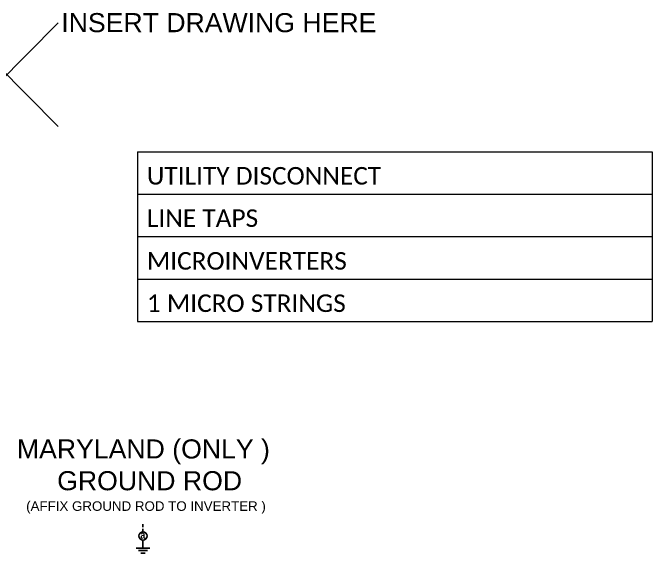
# Model space of a CAD drawing. Header units: feet. Extents: x -13431 to 10768, y 10829 to 29871.
# Drawn here: x 6960 to 7744, y 16909 to 17572 of the extents above; entities that cross this region are included whole.
import ezdxf

# ---------------------------------------------------------------- set-up
doc = ezdxf.new("R2010")
doc.units = ezdxf.units.FT
doc.header["$MEASUREMENT"] = 0
doc.linetypes.add('HIDDEN', pattern=[0.375, 0.25, -0.125])
doc.layers.add('LOCKED (NO PRINT)', color=7, linetype='Continuous', plot=False)
doc.styles.add('ONE LINE TXT', font='techb___.ttf')
doc.styles.get("Standard").update_dxf_attribs({"font": 'CALIBRI.TTF'})
doc.styles.add('TITLE BBLOCK TEXT', font='ARIALUNI.TTF')

# ---------------------------------------------------------------- blocks, each defined once
blk = doc.blocks.new('*T75')
at = {"layer": 'Defpoints', "color": 8, "linetype": 'ByBlock', "lineweight": 0, "transparency": 16777216}
for p, q in [((0, 0), (631.64, 0)), ((0, 0), (0, -208.11)), ((631.64, 0), (631.64, -208.11)), ((0, -51.9), (631.64, -51.9)), ((0, -103.8), (631.64, -103.8)), ((0, -156.21), (631.64, -156.21)), ((0, -208.11), (631.64, -208.11))]:
    blk.add_line(p, q, dxfattribs=at)
at = {"color": 0, "transparency": 16777216, "char_height": 21.5061, "width": 608.4089, "attachment_point": 7}
for s, insert in [('{\\fCalibri|b0|i0|c0;UTILITY DISCONNECT', (11.61, -40.29)), ('{\\fCalibri|b0|i0|c0;LINE TAPS', (11.61, -92.19)), ('{\\fCalibri|b0|i0|c0;MICROINVERTERS', (11.61, -144.6)), ('{\\fCalibri|b0|i0|c0;1 MICRO STRINGS', (11.61, -196.5))]:
    blk.add_mtext(s, dxfattribs=dict(at, insert=insert))

msp = doc.modelspace()

# ---------------------------------------------------------------- linework, layer by layer
at = {"color": 92, "linetype": 'HIDDEN', "ltscale": 15}
msp.add_line((7119.53, 16944.61), (7119.53, 16935.3), dxfattribs=at)
at = {"color": 92, "ltscale": 15}
msp.add_line((7119.53, 16925.07), (7119.53, 16915.33), dxfattribs=at)
at = {"color": 92, "linetype": 'Continuous', "ltscale": 4, "flags": 128}
for points in [[(7111.05, 16915.33), (7128.01, 16915.33)], [(7125.07, 16912.19), (7113.99, 16912.19)], [(7122.13, 16909.05), (7116.93, 16909.05)]]:
    msp.add_lwpolyline(points, dxfattribs=at)
at = {"color": 7, "linetype": 'Continuous'}
msp.add_circle((7119.53, 16930.18), 5.11, dxfattribs=at)
at = {"layer": 'LOCKED (NO PRINT)', "color": 2}
for p, q in [((7015.55, 17559.27), (6888.59, 17432.31)), ((7015.55, 17432.31), (6888.59, 17559.27))]:
    msp.add_line(p, q, dxfattribs=at)

# ---------------------------------------------------------------- block references
msp.add_blockref('*T75', (7112.66, 17401.07))

# ---------------------------------------------------------------- texts
at = {"color": 1, "linetype": 'Continuous', "insert": (7116.34, 16936.24), "char_height": 9.3833, "attachment_point": 1, "style": 'ONE LINE TXT'}
msp.add_mtext_dynamic_manual_height_columns('{\\W1;\\C256;a}', width=0.1385, gutter_width=2.13, heights=[0], dxfattribs=at)
at = {"layer": 'LOCKED (NO PRINT)', "color": 2, "style": 'TITLE BBLOCK TEXT'}
msp.add_text('INSERT DRAWING HERE', height=23.3887, rotation=359.98856, dxfattribs=at).set_placement((7019.29, 17547.9))
at = {"layer": 'LOCKED (NO PRINT)', "color": 2, "attachment_point": 1, "rotation": 359.98856, "style": 'TITLE BBLOCK TEXT'}
for s, width, insert, char_height in [('\\pi2.90999;MARYLAND (ONLY ) \\P\\pi52.32784;GROUND ROD', 328.2206, (6961.92, 17048.63), 23.3887), ('(AFFIX GROUND ROD TO INVERTER )', 319.4004, (6976.2, 16972.69), 11.6944)]:
    msp.add_mtext_dynamic_manual_height_columns(s, width=width, gutter_width=1, heights=[0], dxfattribs=dict(at, insert=insert, char_height=char_height))

doc.saveas('drawing.dxf')
